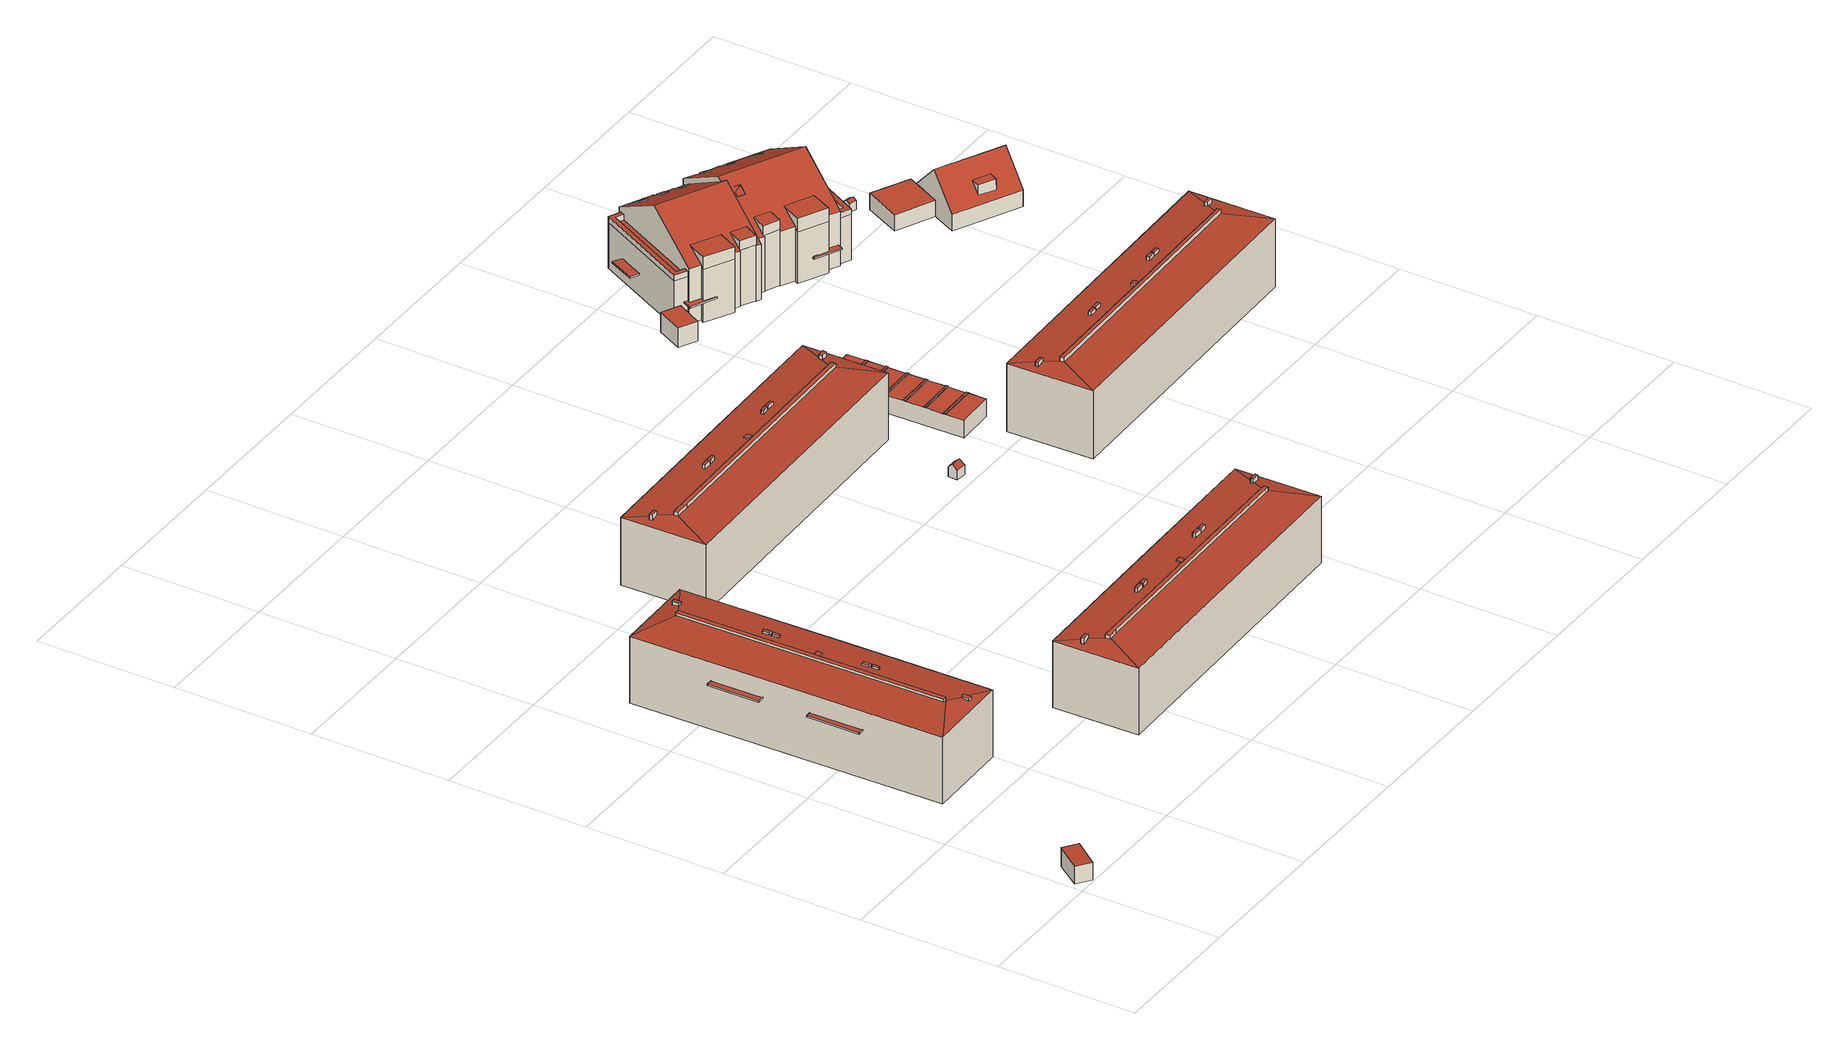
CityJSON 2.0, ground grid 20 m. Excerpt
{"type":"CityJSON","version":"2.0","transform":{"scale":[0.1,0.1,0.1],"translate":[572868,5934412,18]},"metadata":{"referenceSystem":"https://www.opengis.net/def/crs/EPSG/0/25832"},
"CityObjects":{
"building1":{"type":"Building","attributes":{"Grundfläche 2D":"10.642962","Grundhöhe NN":"18.074"},"geometry":[{"type":"Solid","lod":"3","boundaries":[[[[0,1,2,3,4]],[[2,1,5,6]],[[3,2,6,7]],[[4,3,7,8]],[[1,0,4,8,5]],[[5,8,7,6]]]],"semantics":{"surfaces":[{"type":"RoofSurface"},{"type":"WallSurface"},{"type":"GroundSurface"}],"values":[[0,1,1,1,1,2]]}}]},
"building2":{"type":"Building","attributes":{"Grundfläche 2D":"554.163132","Grundhöhe NN":"18.069"},"children":["building2-1","building2-2","building2-3","building2-4","building2-5","building2-6","building2-7","building2-8","building2-9","building2-10","building2-11","building2-12"],"geometry":[{"type":"Solid","lod":"3","boundaries":[[[[9,10,11,12,13,14]],[[15,16,17,18,19,20,21,22]],[[23,24,25,26,27,20,19,18,17,28,29]],[[30,31,23,32,33,22,21]],[[23,31,26,25,24]],[[32,23,10,9]],[[23,29,11,10]],[[17,16,12,11,29,28]],[[16,15,13,12]],[[15,22,33,32,9,14,13]],[[20,27,26,34,35]],[[21,20,35,36]],[[31,30,21,36,37]],[[26,31,37,34]],[[37,36,35,34]]]],"semantics":{"surfaces":[{"type":"RoofSurface"},{"type":"WallSurface"},{"type":"GroundSurface"}],"values":[[0,0,0,0,0,1,1,1,1,1,1,1,1,1,2]]}}]},
"building2-1":{"type":"BuildingInstallation","parents":["building2"],"geometry":[{"type":"MultiSurface","lod":"3","boundaries":[[[38,39,40,41]],[[41,40,42,43]],[[38,41,43,44]],[[39,38,44,45]],[[40,39,45,42]]],"semantics":{"surfaces":[{"type":"RoofSurface"},{"type":"WallSurface"}],"values":[0,1,1,1,1]}}]},
"building2-2":{"type":"BuildingInstallation","parents":["building2"],"geometry":[{"type":"MultiSurface","lod":"3","boundaries":[[[46,47,48,49]],[[19,50,47,46,51]],[[50,52,48,47]],[[52,18,49,48]],[[18,51,46,49]]],"semantics":{"surfaces":[{"type":"RoofSurface"},{"type":"WallSurface"}],"values":[0,1,1,1,1]}}]},
"building2-3":{"type":"BuildingInstallation","parents":["building2"],"geometry":[{"type":"MultiSurface","lod":"3","boundaries":[[[53,54,55,56]],[[56,55,57,58]],[[53,56,58,59]],[[54,53,59,60]],[[55,54,60,57]]],"semantics":{"surfaces":[{"type":"RoofSurface"},{"type":"WallSurface"}],"values":[0,1,1,1,1]}}]},
"building2-4":{"type":"BuildingInstallation","parents":["building2"],"geometry":[{"type":"MultiSurface","lod":"3","boundaries":[[[61,62,63,64]],[[64,63,65,66]],[[61,64,66,67]],[[62,61,67,68]],[[63,62,68,65]]],"semantics":{"surfaces":[{"type":"RoofSurface"},{"type":"WallSurface"}],"values":[0,1,1,1,1]}}]},
"building2-5":{"type":"BuildingInstallation","parents":["building2"],"geometry":[{"type":"MultiSurface","lod":"3","boundaries":[[[69,70,71,72]],[[72,71,73,74]],[[69,72,74,75]],[[70,69,75,76]],[[71,70,76,73]]],"semantics":{"surfaces":[{"type":"RoofSurface"},{"type":"WallSurface"}],"values":[0,1,1,1,1]}}]},
"building2-6":{"type":"BuildingInstallation","parents":["building2"],"geometry":[{"type":"MultiSurface","lod":"3","boundaries":[[[77,78,79,80]],[[80,79,81,82]],[[77,80,82,83]],[[78,77,83,84]],[[79,78,84,81]]],"semantics":{"surfaces":[{"type":"RoofSurface"},{"type":"WallSurface"}],"values":[0,1,1,1,1]}}]},
"building2-7":{"type":"BuildingInstallation","parents":["building2"],"geometry":[{"type":"MultiSurface","lod":"3","boundaries":[[[85,86,87,88,89,90]],[[91,92,87,86]],[[92,93,88,87]],[[90,89,88,93,25,94]],[[94,24,91,86,85,90]]],"semantics":{"surfaces":[{"type":"RoofSurface"},{"type":"WallSurface"}],"values":[0,1,1,1,1]}}]},
"building2-8":{"type":"BuildingInstallation","parents":["building2"],"geometry":[{"type":"MultiSurface","lod":"3","boundaries":[[[95,96,97,98]],[[99,100,97,96]],[[100,101,98,97]],[[101,102,95,98]],[[102,99,96,95]],[[99,102,101,100]]],"semantics":{"surfaces":[{"type":"RoofSurface"},{"type":"WallSurface"},{"type":"OuterCeilingSurface"}],"values":[0,1,1,1,1,2]}}]},
"building2-9":{"type":"BuildingInstallation","parents":["building2"],"geometry":[{"type":"MultiSurface","lod":"3","boundaries":[[[103,104,105,106]],[[107,108,105,104]],[[108,109,106,105]],[[109,110,103,106]],[[110,107,104,103]],[[107,110,109,108]]],"semantics":{"surfaces":[{"type":"RoofSurface"},{"type":"WallSurface"},{"type":"OuterCeilingSurface"}],"values":[0,1,1,1,1,2]}}]},
"building2-10":{"type":"BuildingInstallation","parents":["building2"],"geometry":[{"type":"MultiSurface","lod":"3","boundaries":[[[111,112,113,114]],[[115,116,114,113]],[[116,117,111,114]],[[117,118,112,111]],[[118,115,113,112]],[[118,117,116,115]]],"semantics":{"surfaces":[{"type":"RoofSurface"},{"type":"WallSurface"},{"type":"OuterCeilingSurface"}],"values":[0,1,1,1,1,2]}}]},
"building2-11":{"type":"BuildingInstallation","parents":["building2"],"geometry":[{"type":"MultiSurface","lod":"3","boundaries":[[[119,120,121,122]],[[123,124,121,120]],[[124,125,122,121]],[[125,126,119,122]],[[126,123,120,119]],[[123,126,125,124]]],"semantics":{"surfaces":[{"type":"RoofSurface"},{"type":"WallSurface"},{"type":"OuterCeilingSurface"}],"values":[0,1,1,1,1,2]}}]},
"building2-12":{"type":"BuildingInstallation","parents":["building2"],"geometry":[{"type":"MultiSurface","lod":"3","boundaries":[[[127,128,129,130]],[[131,132,130,129]],[[133,131,129,128]],[[134,133,128,127]],[[132,134,127,130]],[[133,134,132,131]]],"semantics":{"surfaces":[{"type":"RoofSurface"},{"type":"WallSurface"},{"type":"OuterCeilingSurface"}],"values":[0,1,1,1,1,2]}}]},
"building3":{"type":"Building","attributes":{"Grundfläche 2D":"556.187754","Grundhöhe NN":"18.264"},"children":["building3-1","building3-2","building3-3","building3-4","building3-5","building3-6","building3-7","building3-8","building3-9","building3-10"],"geometry":[{"type":"Solid","lod":"3","boundaries":[[[[135,136,137,138,139,140]],[[141,142,143,144,145,146,147]],[[141,148,142]],[[149,146,145,150,151]],[[150,152,153,154,155,151]],[[152,156,144,143,142,148,157,158,155,154,153]],[[136,135,151,155]],[[155,158,157,148,137,136]],[[148,141,147,139,138,137]],[[146,149,140,139,147]],[[135,140,149,151]],[[144,156,152,159,160]],[[145,144,160,161]],[[150,145,161,162]],[[152,150,162,159]],[[161,160,159,162]]]],"semantics":{"surfaces":[{"type":"RoofSurface"},{"type":"WallSurface"},{"type":"GroundSurface"}],"values":[[0,0,0,0,0,0,1,1,1,1,1,1,1,1,1,2]]}}]},
"building3-1":{"type":"BuildingInstallation","parents":["building3"],"geometry":[{"type":"MultiSurface","lod":"3","boundaries":[[[163,164,165,166,167]],[[168,169,163,167]],[[169,142,170,165,164,163]],[[170,171,166,165]],[[143,168,167,166,171]]],"semantics":{"surfaces":[{"type":"RoofSurface"},{"type":"WallSurface"}],"values":[0,1,1,1,1]}}]},
"building3-2":{"type":"BuildingInstallation","parents":["building3"],"geometry":[{"type":"MultiSurface","lod":"3","boundaries":[[[172,173,174,175]],[[175,174,176,177]],[[172,175,177,178]],[[173,172,178,179]],[[174,173,179,176]]],"semantics":{"surfaces":[{"type":"RoofSurface"},{"type":"WallSurface"}],"values":[0,1,1,1,1]}}]},
"building3-3":{"type":"BuildingInstallation","parents":["building3"],"geometry":[{"type":"MultiSurface","lod":"3","boundaries":[[[180,181,182,183]],[[183,182,184,185]],[[180,183,185,186]],[[181,180,186,187]],[[182,181,187,184]]],"semantics":{"surfaces":[{"type":"RoofSurface"},{"type":"WallSurface"}],"values":[0,1,1,1,1]}}]},
"building3-4":{"type":"BuildingInstallation","parents":["building3"],"geometry":[{"type":"MultiSurface","lod":"3","boundaries":[[[188,189,190,191]],[[191,190,192,193]],[[188,191,193,194]],[[189,188,194,195]],[[190,189,195,192]]],"semantics":{"surfaces":[{"type":"RoofSurface"},{"type":"WallSurface"}],"values":[0,1,1,1,1]}}]},
"building3-5":{"type":"BuildingInstallation","parents":["building3"],"geometry":[{"type":"MultiSurface","lod":"3","boundaries":[[[196,197,198,199]],[[199,198,200,201]],[[196,199,201,202]],[[197,196,202,203]],[[198,197,203,200]]],"semantics":{"surfaces":[{"type":"RoofSurface"},{"type":"WallSurface"}],"values":[0,1,1,1,1]}}]},
"building3-6":{"type":"BuildingInstallation","parents":["building3"],"geometry":[{"type":"MultiSurface","lod":"3","boundaries":[[[204,205,206,207]],[[207,206,208,209]],[[204,207,209,210]],[[205,204,210,211]],[[206,205,211,208]]],"semantics":{"surfaces":[{"type":"RoofSurface"},{"type":"WallSurface"}],"values":[0,1,1,1,1]}}]},
"building3-7":{"type":"BuildingInstallation","parents":["building3"],"geometry":[{"type":"MultiSurface","lod":"3","boundaries":[[[212,213,214,215,216]],[[217,214,213,218,153]],[[217,219,215,214]],[[219,154,220,212,216,215]],[[220,218,213,212]]],"semantics":{"surfaces":[{"type":"RoofSurface"},{"type":"WallSurface"}],"values":[0,1,1,1,1]}}]},
"building3-8":{"type":"BuildingInstallation","parents":["building3"],"geometry":[{"type":"MultiSurface","lod":"3","boundaries":[[[221,222,223,224]],[[225,226,224,223]],[[227,225,223,222]],[[226,228,221,224]],[[228,227,222,221]],[[227,228,226,225]]],"semantics":{"surfaces":[{"type":"RoofSurface"},{"type":"WallSurface"},{"type":"OuterCeilingSurface"}],"values":[0,1,1,1,1,2]}}]},
"building3-9":{"type":"BuildingInstallation","parents":["building3"],"geometry":[{"type":"MultiSurface","lod":"3","boundaries":[[[229,230,231,232]],[[232,231,233,234]],[[229,232,234,235]],[[230,229,235,236]],[[231,230,236,233]],[[236,235,234,233]]],"semantics":{"surfaces":[{"type":"RoofSurface"},{"type":"WallSurface"},{"type":"OuterCeilingSurface"}],"values":[0,1,1,1,1,2]}}]},
"building3-10":{"type":"BuildingInstallation","parents":["building3"],"geometry":[{"type":"MultiSurface","lod":"3","boundaries":[[[237,238,239,240]],[[241,242,240,239]],[[242,243,237,240]],[[243,244,238,237]],[[244,241,239,238]],[[244,243,242,241]]],"semantics":{"surfaces":[{"type":"RoofSurface"},{"type":"WallSurface"},{"type":"OuterCeilingSurface"}],"values":[0,1,1,1,1,2]}}]},
"building4":{"type":"Building","attributes":{"Grundfläche 2D":"554.620654","Grundhöhe NN":"18.007"},"children":["building4-1","building4-2","building4-3","building4-4","building4-5","building4-6","building4-7","building4-8","building4-9","building4-10"],"geometry":[{"type":"Solid","lod":"3","boundaries":[[[[245,246,247,248,249,250]],[[251,252,253,254,255,256,257]],[[258,259,260,254,261]],[[261,254,253]],[[262,263,264,265,266,251,257,256,255,267,268]],[[269,264,263,262,268,260,259]],[[258,246,245,259]],[[247,246,258,261]],[[253,252,248,247,261]],[[249,248,252,251,266,265,264,269,250]],[[269,259,245,250]],[[255,254,270,271]],[[268,267,255,271,272]],[[260,268,272,273]],[[254,260,273,270]],[[273,272,271,270]]]],"semantics":{"surfaces":[{"type":"RoofSurface"},{"type":"WallSurface"},{"type":"GroundSurface"}],"values":[[0,0,0,0,0,0,1,1,1,1,1,1,1,1,1,2]]}}]},
"building4-1":{"type":"BuildingInstallation","parents":["building4"],"geometry":[{"type":"MultiSurface","lod":"3","boundaries":[[[274,275,276,277]],[[277,276,278,279]],[[274,277,279,280]],[[275,274,280,281]],[[276,275,281,278]]],"semantics":{"surfaces":[{"type":"RoofSurface"},{"type":"WallSurface"}],"values":[0,1,1,1,1]}}]},
"building4-2":{"type":"BuildingInstallation","parents":["building4"],"geometry":[{"type":"MultiSurface","lod":"3","boundaries":[[[282,283,284,285]],[[285,284,286,287]],[[282,285,287,288]],[[283,282,288,289]],[[284,283,289,286]]],"semantics":{"surfaces":[{"type":"RoofSurface"},{"type":"WallSurface"}],"values":[0,1,1,1,1]}}]},
"building4-3":{"type":"BuildingInstallation","parents":["building4"],"geometry":[{"type":"MultiSurface","lod":"3","boundaries":[[[290,291,292,293]],[[293,292,294,295]],[[290,293,295,296]],[[291,290,296,297]],[[292,291,297,294]]],"semantics":{"surfaces":[{"type":"RoofSurface"},{"type":"WallSurface"}],"values":[0,1,1,1,1]}}]},
"building4-4":{"type":"BuildingInstallation","parents":["building4"],"geometry":[{"type":"MultiSurface","lod":"3","boundaries":[[[298,299,300,301]],[[300,299,302,303]],[[301,300,303,304]],[[298,301,304,305]],[[299,298,305,302]]],"semantics":{"surfaces":[{"type":"RoofSurface"},{"type":"WallSurface"}],"values":[0,1,1,1,1]}}]},
"building4-5":{"type":"BuildingInstallation","parents":["building4"],"geometry":[{"type":"MultiSurface","lod":"3","boundaries":[[[306,307,308,309]],[[310,311,306,309]],[[306,311,263,307]],[[263,312,308,307]],[[262,310,309,308,312]]],"semantics":{"surfaces":[{"type":"RoofSurface"},{"type":"WallSurface"}],"values":[0,1,1,1,1]}}]},
"building4-6":{"type":"BuildingInstallation","parents":["building4"],"geometry":[{"type":"MultiSurface","lod":"3","boundaries":[[[313,314,315,316]],[[316,315,317,318]],[[313,316,318,319]],[[314,313,319,320]],[[315,314,320,317]]],"semantics":{"surfaces":[{"type":"RoofSurface"},{"type":"WallSurface"}],"values":[0,1,1,1,1]}}]},
"building4-7":{"type":"BuildingInstallation","parents":["building4"],"geometry":[{"type":"MultiSurface","lod":"3","boundaries":[[[321,322,323,324,325]],[[256,326,323,322,327]],[[325,324,323,326,257,328]],[[328,329,321,325]],[[329,327,322,321]]],"semantics":{"surfaces":[{"type":"RoofSurface"},{"type":"WallSurface"}],"values":[0,1,1,1,1]}}]},
"building4-8":{"type":"BuildingInstallation","parents":["building4"],"geometry":[{"type":"MultiSurface","lod":"3","boundaries":[[[330,331,332,333]],[[334,335,333,332]],[[335,336,330,333]],[[336,337,331,330]],[[337,334,332,331]],[[337,336,335,334]]],"semantics":{"surfaces":[{"type":"RoofSurface"},{"type":"WallSurface"},{"type":"OuterCeilingSurface"}],"values":[0,1,1,1,1,2]}}]},
"building4-9":{"type":"BuildingInstallation","parents":["building4"],"geometry":[{"type":"MultiSurface","lod":"3","boundaries":[[[338,339,340,341]],[[342,343,341,340]],[[343,344,338,341]],[[344,345,339,338]],[[345,342,340,339]],[[345,344,343,342]]],"semantics":{"surfaces":[{"type":"RoofSurface"},{"type":"WallSurface"},{"type":"OuterCeilingSurface"}],"values":[0,1,1,1,1,2]}}]},
"building4-10":{"type":"BuildingInstallation","parents":["building4"],"geometry":[{"type":"MultiSurface","lod":"3","boundaries":[[[346,347,348,349]],[[350,351,349,348]],[[351,352,346,349]],[[352,353,347,346]],[[353,350,348,347]],[[353,352,351,350]]],"semantics":{"surfaces":[{"type":"RoofSurface"},{"type":"WallSurface"},{"type":"OuterCeilingSurface"}],"values":[0,1,1,1,1,2]}}]},
"building5":{"type":"Building","attributes":{"Grundfläche 2D":"2.224415","Grundhöhe NN":"18.357"},"geometry":[{"type":"Solid","lod":"3","boundaries":[[[[354,355,356,357]],[[358,355,354,359]],[[357,356,360,361]],[[359,354,357,361,362]],[[358,359,362,363]],[[360,356,355,358,363]],[[361,360,363,362]]]],"semantics":{"surfaces":[{"type":"RoofSurface"},{"type":"WallSurface"},{"type":"GroundSurface"}],"values":[[0,0,1,1,1,1,2]]}}]},
"building6":{"type":"Building","attributes":{"Grundfläche 2D":"110.753198","Grundhöhe NN":"18.283"},"children":["building6-1","building6-2","building6-3","building6-4","building6-5","building6-6"],"geometry":[{"type":"Solid","lod":"3","boundaries":[[[[364,365,366,367,368,369,370,371,372,373,374,375,376,377,378,379,380,381,382,383,384,385,386,387,388,389,390,391]],[[376,375,392,393]],[[389,388,387,386,385,384,383,382,381,380,379,378,377,376,393,394]],[[390,389,394,395]],[[375,374,373,372,371,370,369,368,367,366,365,364,391,390,395,392]],[[394,393,392,395]]]],"semantics":{"surfaces":[{"type":"RoofSurface"},{"type":"WallSurface"},{"type":"GroundSurface"}],"values":[[0,1,1,1,1,2]]}}]},
"building6-1":{"type":"BuildingInstallation","parents":["building6"],"geometry":[{"type":"MultiSurface","lod":"3","boundaries":[[[396,397,398,399]],[[399,398,388,391]],[[396,399,391,364]],[[397,396,364,387]],[[398,397,387,388]]],"semantics":{"surfaces":[{"type":"RoofSurface"},{"type":"WallSurface"}],"values":[0,1,1,1,1]}}]},
"building6-2":{"type":"BuildingInstallation","parents":["building6"],"geometry":[{"type":"MultiSurface","lod":"3","boundaries":[[[400,401,402,403]],[[402,401,381,382]],[[403,402,382,369]],[[400,403,369,370]],[[401,400,370,381]]],"semantics":{"surfaces":[{"type":"RoofSurface"},{"type":"WallSurface"}],"values":[0,1,1,1,1]}}]},
"building6-3":{"type":"BuildingInstallation","parents":["building6"],"geometry":[{"type":"MultiSurface","lod":"3","boundaries":[[[404,405,406,407]],[[407,406,384,367]],[[404,407,367,368]],[[405,404,368,383]],[[406,405,383,384]]],"semantics":{"surfaces":[{"type":"RoofSurface"},{"type":"WallSurface"}],"values":[0,1,1,1,1]}}]},
"building6-4":{"type":"BuildingInstallation","parents":["building6"],"geometry":[{"type":"MultiSurface","lod":"3","boundaries":[[[408,409,410,411]],[[411,410,386,365]],[[408,411,365,366]],[[409,408,366,385]],[[410,409,385,386]]],"semantics":{"surfaces":[{"type":"RoofSurface"},{"type":"WallSurface"}],"values":[0,1,1,1,1]}}]},
"building6-5":{"type":"BuildingInstallation","parents":["building6"],"geometry":[{"type":"MultiSurface","lod":"3","boundaries":[[[412,413,414,415]],[[415,414,378,373]],[[412,415,373,374]],[[413,412,374,377]],[[414,413,377,378]]],"semantics":{"surfaces":[{"type":"RoofSurface"},{"type":"WallSurface"}],"values":[0,1,1,1,1]}}]},
"building6-6":{"type":"BuildingInstallation","parents":["building6"],"geometry":[{"type":"MultiSurface","lod":"3","boundaries":[[[416,417,418,419]],[[418,417,379,380]],[[419,418,380,371]],[[416,419,371,372]],[[417,416,372,379]]],"semantics":{"surfaces":[{"type":"RoofSurface"},{"type":"WallSurface"}],"values":[0,1,1,1,1]}}]},
"building7":{"type":"Building","attributes":{"Grundfläche 2D":"11.681948","Grundhöhe NN":"18.178"},"geometry":[{"type":"Solid","lod":"3","boundaries":[[[[420,421,422,423]],[[424,425,423,422]],[[425,426,420,423]],[[426,427,421,420]],[[427,424,422,421]],[[427,426,425,424]]]],"semantics":{"surfaces":[{"type":"RoofSurface"},{"type":"WallSurface"},{"type":"GroundSurface"}],"values":[[0,1,1,1,1,2]]}}]},
"building8":{"type":"Building","attributes":{"Grundfläche 2D":"556.962096","Grundhöhe NN":"18.716"},"children":["building8-1","building8-2","building8-3","building8-4","building8-5","building8-6","building8-7","building8-8","building8-9","building8-10"],"geometry":[{"type":"Solid","lod":"3","boundaries":[[[[428,429,430,431,432,433]],[[434,435,436,437,438,439,440]],[[441,442,435,434,440,439,443,444]],[[437,436,445,446,447]],[[444,443,446,445,442,441]],[[431,430,437,447]],[[447,446,443,433,432,431]],[[439,438,429,428,433,443]],[[429,438,437,430]],[[436,435,448,449]],[[445,436,449,450]],[[442,445,450,451]],[[435,442,451,448]],[[449,448,451,450]]]],"semantics":{"surfaces":[{"type":"RoofSurface"},{"type":"WallSurface"},{"type":"GroundSurface"}],"values":[[0,0,0,0,0,1,1,1,1,1,1,1,1,2]]}}]},
"building8-1":{"type":"BuildingInstallation","parents":["building8"],"geometry":[{"type":"MultiSurface","lod":"3","boundaries":[[[452,453,454,455,456]],[[457,440,454,453]],[[440,458,455,454]],[[452,456,455,458,434,459]],[[459,457,453,452]]],"semantics":{"surfaces":[{"type":"RoofSurface"},{"type":"WallSurface"}],"values":[0,1,1,1,1]}}]},
"building8-2":{"type":"BuildingInstallation","parents":["building8"],"geometry":[{"type":"MultiSurface","lod":"3","boundaries":[[[460,461,462,463]],[[463,462,464,465]],[[460,463,465,466]],[[461,460,466,467]],[[462,461,467,464]]],"semantics":{"surfaces":[{"type":"RoofSurface"},{"type":"WallSurface"}],"values":[0,1,1,1,1]}}]},
"building8-3":{"type":"BuildingInstallation","parents":["building8"],"geometry":[{"type":"MultiSurface","lod":"3","boundaries":[[[468,469,470,471]],[[471,470,472,473]],[[468,471,473,474]],[[469,468,474,475]],[[470,469,475,472]]],"semantics":{"surfaces":[{"type":"RoofSurface"},{"type":"WallSurface"}],"values":[0,1,1,1,1]}}]},
"building8-4":{"type":"BuildingInstallation","parents":["building8"],"geometry":[{"type":"MultiSurface","lod":"3","boundaries":[[[476,477,478,479]],[[476,479,480,481]],[[477,476,481,482]],[[479,478,483,480]],[[478,477,482,483]]],"semantics":{"surfaces":[{"type":"RoofSurface"},{"type":"WallSurface"}],"values":[0,1,1,1,1]}}]},
"building8-5":{"type":"BuildingInstallation","parents":["building8"],"geometry":[{"type":"MultiSurface","lod":"3","boundaries":[[[484,485,486,487]],[[487,486,488,489]],[[484,487,489,490]],[[485,484,490,491]],[[486,485,491,488]]],"semantics":{"surfaces":[{"type":"RoofSurface"},{"type":"WallSurface"}],"values":[0,1,1,1,1]}}]},
"building8-6":{"type":"BuildingInstallation","parents":["building8"],"geometry":[{"type":"MultiSurface","lod":"3","boundaries":[[[492,493,494,495]],[[495,494,496,497]],[[492,495,497,498]],[[493,492,498,499]],[[494,493,499,496]]],"semantics":{"surfaces":[{"type":"RoofSurface"},{"type":"WallSurface"}],"values":[0,1,1,1,1]}}]},
"building8-7":{"type":"BuildingInstallation","parents":["building8"],"geometry":[{"type":"MultiSurface","lod":"3","boundaries":[[[500,501,502,503,504,505]],[[503,502,506,507]],[[508,505,504,503,507,444]],[[500,505,508,509]],[[506,502,501,500,509,441]]],"semantics":{"surfaces":[{"type":"RoofSurface"},{"type":"WallSurface"}],"values":[0,1,1,1,1]}}]},
"building8-8":{"type":"BuildingInstallation","parents":["building8"],"geometry":[{"type":"MultiSurface","lod":"3","boundaries":[[[510,511,512,513]],[[514,515,513,512]],[[515,516,510,513]],[[516,517,511,510]],[[517,514,512,511]],[[517,516,515,514]]],"semantics":{"surfaces":[{"type":"RoofSurface"},{"type":"WallSurface"},{"type":"OuterCeilingSurface"}],"values":[0,1,1,1,1,2]}}]},
"building8-9":{"type":"BuildingInstallation","parents":["building8"],"geometry":[{"type":"MultiSurface","lod":"3","boundaries":[[[518,519,520,521]],[[522,523,521,520]],[[523,524,518,521]],[[524,525,519,518]],[[525,522,520,519]],[[525,524,523,522]]],"semantics":{"surfaces":[{"type":"RoofSurface"},{"type":"WallSurface"},{"type":"OuterCeilingSurface"}],"values":[0,1,1,1,1,2]}}]},
"building8-10":{"type":"BuildingInstallation","parents":["building8"],"geometry":[{"type":"MultiSurface","lod":"3","boundaries":[[[526,527,528,529]],[[530,531,529,528]],[[531,532,526,529]],[[532,533,527,526]],[[533,530,528,527]],[[533,532,531,530]]],"semantics":{"surfaces":[{"type":"RoofSurface"},{"type":"WallSurface"},{"type":"OuterCeilingSurface"}],"values":[0,1,1,1,1,2]}}]},
"building9":{"type":"Building","attributes":{"Grundfläche 2D":"439.253138","Grundhöhe NN":"18.178"},"children":["building9-1","building9-2","building9-3","building9-4","building9-5","building9-6","building9-7","building9-8","building9-9","building9-10","building9-11","building9-12","building9-13"],"geometry":[{"type":"Solid","lod":"3","boundaries":[[[[534,535,536,537]],[[538,539,540,541,542,543,544,545,546,547,548,534,537,549,550,551,552,553]],[[554,555,556,557,558,559,560,561,562,539,538,563]],[[564,565,566,567,568,569,570,571]],[[572,573,574,575]],[[576,577,578,579,580,581,582,583]],[[584,585,586,587]],[[588,589,590,591,592,572,575,593,594,595,596,597]],[[589,542,541,540,598,599,600,601,602,603,604,605,606,607,590]],[[608,609,610,611]],[[548,612,535,534]],[[613,536,535,612]],[[549,537,536,613]],[[614,615,568,567]],[[615,616,569,568]],[[616,617,570,569]],[[584,587,564,571]],[[565,564,587,586]],[[586,585,566,565]],[[592,618,573,572]],[[619,574,573,618]],[[593,575,574,619]],[[620,577,576,621]],[[608,611,579,578]],[[580,579,611,610]],[[610,609,581,580]],[[622,623,583,582]],[[623,621,576,583]],[[544,543,624,625]],[[545,544,625,626]],[[546,545,626,627]],[[547,546,627,628]],[[548,547,628,629]],[[612,548,629,630]],[[631,613,612,630,632,633]],[[634,549,613,631,633,632,635,636]],[[550,549,634,636,635,637,551]],[[614,567,566,585,584,571,570,617,638,639,563,538,553,552,551,637,640]],[[554,563,639,641]],[[555,554,641,642]],[[556,555,642,643]],[[557,556,643,644]],[[558,557,644,645]],[[559,558,645,646]],[[560,559,646,647]],[[561,560,647,648]],[[562,561,648,649]],[[540,539,562,649,650,598]],[[615,614,640,651]],[[615,651,652,616]],[[617,616,652,638]],[[623,622,653,654]],[[621,623,654,655]],[[656,657,620,621,655,658]],[[659,660,661,662,663,592,591,664]],[[665,618,592,663,662,661,666,667]],[[618,665,667,666,668,619]],[[593,619,668,669]],[[594,593,669,670]],[[595,594,670,671]],[[596,595,671,672]],[[597,596,672,673]],[[588,597,673,674]],[[542,589,588,674,624,543]],[[599,598,650,675]],[[600,599,675,676]],[[601,600,676,677]],[[602,601,677,678]],[[603,602,678,679]],[[604,603,679,680]],[[605,604,680,681]],[[606,605,681,682]],[[607,606,682,683]],[[622,582,581,609,608,578,577,620,657,656,658,660,659,664,591,590,607,683,653]],[[644,643,642,641,639,638,652,651,640,637,635,632,630,629,628,627,626,625,624,674,673,672,671,670,669,668,666,661,660,658,655,654,653,683,682,681,680,679,678,677,676,675,650,649,648,647,646,645]]]],"semantics":{"surfaces":[{"type":"RoofSurface"},{"type":"WallSurface"},{"type":"GroundSurface"}],"values":[[0,0,0,0,0,0,0,0,0,0,1,1,1,1,1,1,1,1,1,1,1,1,1,1,1,1,1,1,1,1,1,1,1,1,1,1,1,1,1,1,1,1,1,1,1,1,1,1,1,1,1,1,1,1,1,1,1,1,1,1,1,1,1,1,1,1,1,1,1,1,1,1,1,1,2]]}}]},
"building9-1":{"type":"BuildingInstallation","parents":["building9"],"geometry":[{"type":"MultiSurface","lod":"3","boundaries":[[[684,685,686,687]],[[684,687,688,689]],[[690,688,687,686]],[[689,691,685,684]],[[686,685,691,690]]],"semantics":{"surfaces":[{"type":"RoofSurface"},{"type":"WallSurface"}],"values":[0,1,1,1,1]}}]},
"building9-2":{"type":"BuildingInstallation","parents":["building9"],"geometry":[{"type":"MultiSurface","lod":"3","boundaries":[[[692,693,694,695]],[[695,694,696,697]],[[697,698,692,695]],[[693,692,698,699]],[[699,696,694,693]]],"semantics":{"surfaces":[{"type":"RoofSurface"},{"type":"WallSurface"}],"values":[0,1,1,1,1]}}]},
"building9-3":{"type":"BuildingInstallation","parents":["building9"],"geometry":[{"type":"MultiSurface","lod":"3","boundaries":[[[700,701,702,703]],[[704,705,703,702]],[[705,706,700,703]],[[701,700,706,707]],[[702,701,707,704]]],"semantics":{"surfaces":[{"type":"RoofSurface"},{"type":"WallSurface"}],"values":[0,1,1,1,1]}}]},
"building9-4":{"type":"BuildingInstallation","parents":["building9"],"geometry":[{"type":"MultiSurface","lod":"3","boundaries":[[[708,709,710,711]],[[711,710,712,713]],[[713,714,708,711]],[[714,715,709,708]],[[710,709,715,712]]],"semantics":{"surfaces":[{"type":"RoofSurface"},{"type":"WallSurface"}],"values":[0,1,1,1,1]}}]},
"building9-5":{"type":"BuildingInstallation","parents":["building9"],"geometry":[{"type":"MultiSurface","lod":"3","boundaries":[[[716,717,718,719]],[[720,721,719,718]],[[716,719,721,722]],[[717,716,722,723]],[[718,717,723,720]]],"semantics":{"surfaces":[{"type":"RoofSurface"},{"type":"WallSurface"}],"values":[0,1,1,1,1]}}]},
"building9-6":{"type":"BuildingInstallation","parents":["building9"],"geometry":[{"type":"MultiSurface","lod":"3","boundaries":[[[724,725,726,727]],[[728,729,727,726]],[[724,727,729,730]],[[730,731,725,724]],[[726,725,731,728]]],"semantics":{"surfaces":[{"type":"RoofSurface"},{"type":"WallSurface"}],"values":[0,1,1,1,1]}}]},
"building9-7":{"type":"BuildingInstallation","parents":["building9"],"geometry":[{"type":"MultiSurface","lod":"3","boundaries":[[[732,733,734,735]],[[595,596,733,732]],[[596,734,733]],[[595,732,735]]],"semantics":{"surfaces":[{"type":"RoofSurface"},{"type":"WallSurface"}],"values":[0,1,1,1]}}]},
"building9-8":{"type":"BuildingInstallation","parents":["building9"],"geometry":[{"type":"MultiSurface","lod":"3","boundaries":[[[736,737,738,739]],[[740,741,739,738]],[[736,739,741,742]],[[742,743,737,736]],[[738,737,743,740]]],"semantics":{"surfaces":[{"type":"RoofSurface"},{"type":"WallSurface"}],"values":[0,1,1,1,1]}}]},
"building9-9":{"type":"BuildingInstallation","parents":["building9"],"geometry":[{"type":"MultiSurface","lod":"3","boundaries":[[[744,745,746,747,748]],[[749,545,546,746,745,744]],[[546,747,746]],[[749,744,748]]],"semantics":{"surfaces":[{"type":"RoofSurface"},{"type":"WallSurface"}],"values":[0,1,1,1]}}]},
"building9-10":{"type":"BuildingInstallation","parents":["building9"],"geometry":[{"type":"MultiSurface","lod":"3","boundaries":[[[750,751,752,634,631,753]],[[754,636,634,752]],[[636,633,631,634]],[[633,755,753,631]],[[755,756,750,753]],[[756,757,751,750]],[[757,754,752,751]],[[636,754,757,756,755,633]]],"semantics":{"surfaces":[{"type":"RoofSurface"},{"type":"WallSurface"},{"type":"OuterCeilingSurface"}],"values":[0,1,1,1,1,1,1,2]}}]},
"building9-11":{"type":"BuildingInstallation","parents":["building9"],"geometry":[{"type":"MultiSurface","lod":"3","boundaries":[[[758,759,760,761]],[[762,763,761,760]],[[763,764,758,761]],[[764,765,759,758]],[[765,762,760,759]],[[765,764,763,762]]],"semantics":{"surfaces":[{"type":"RoofSurface"},{"type":"WallSurface"},{"type":"OuterCeilingSurface"}],"values":[0,1,1,1,1,2]}}]},
"building9-12":{"type":"BuildingInstallation","parents":["building9"],"geometry":[{"type":"MultiSurface","lod":"3","boundaries":[[[657,766,767,768,769,665,663,664]],[[769,770,667,665]],[[664,663,662,659]],[[657,656,771,766]],[[767,766,771,772]],[[768,767,772,773]],[[769,768,773,770]],[[665,667,662,663]],[[664,659,656,657]],[[771,656,659,662,667,770,773,772]]],"semantics":{"surfaces":[{"type":"RoofSurface"},{"type":"WallSurface"},{"type":"OuterCeilingSurface"}],"values":[0,1,1,1,1,1,1,1,1,2]}}]},
"building9-13":{"type":"BuildingInstallation","parents":["building9"],"geometry":[{"type":"MultiSurface","lod":"3","boundaries":[[[774,775,776,777]],[[778,779,777,776]],[[779,780,774,777]],[[780,781,775,774]],[[781,778,776,775]],[[781,780,779,778]]],"semantics":{"surfaces":[{"type":"RoofSurface"},{"type":"WallSurface"},{"type":"OuterCeilingSurface"}],"values":[0,1,1,1,1,2]}}]},
"building10":{"type":"Building","attributes":{"Grundfläche 2D":"1.218942","Grundhöhe NN":"18.135"},"geometry":[{"type":"Solid","lod":"3","boundaries":[[[[782,783,784,785]],[[786,783,782,787]],[[785,784,788,789]],[[787,782,785,789,790]],[[786,787,790,791]],[[784,783,786,791,792,788]],[[790,789,788,792,791]]]],"semantics":{"surfaces":[{"type":"RoofSurface"},{"type":"WallSurface"},{"type":"GroundSurface"}],"values":[[0,0,1,1,1,1,2]]}}]},
"building11":{"type":"Building","attributes":{"Grundfläche 2D":"34.690084","Grundhöhe NN":"18.588"},"geometry":[{"type":"Solid","lod":"3","boundaries":[[[[793,794,795,796,797,798]],[[799,800,796,795,794,793,801,802]],[[797,796,800,803]],[[798,797,803,804]],[[793,798,804,801]],[[803,800,799,802,801,804]]]],"semantics":{"surfaces":[{"type":"RoofSurface"},{"type":"WallSurface"},{"type":"GroundSurface"}],"values":[[0,1,1,1,1,2]]}}]},
"building12":{"type":"Building","attributes":{"Grundfläche 2D":"84.993221","Grundhöhe NN":"18.586"},"children":["building12-1"],"geometry":[{"type":"Solid","lod":"3","boundaries":[[[[805,806,807,808,809]],[[809,808,810,811,812]],[[810,808,807,813,814]],[[811,810,814,799]],[[815,806,805,809,812,811,799,802]],[[807,806,815,813]],[[799,814,813,815,802]]]],"semantics":{"surfaces":[{"type":"RoofSurface"},{"type":"WallSurface"},{"type":"GroundSurface"}],"values":[[0,0,1,1,1,1,2]]}}]},
"building12-1":{"type":"BuildingInstallation","parents":["building12"],"geometry":[{"type":"MultiSurface","lod":"3","boundaries":[[[816,817,818,819]],[[817,820,821,818]],[[816,819,822]],[[822,820,817,816]]],"semantics":{"surfaces":[{"type":"RoofSurface"},{"type":"WallSurface"}],"values":[0,1,1,1]}}]}
},
"vertices":[
[30,47,29],[8,16,27],[28,2,27],[53,37,29],[33,51,29],[8,16,1],[28,2,1],[53,37,1],[33,51,1],
[134,284,112],[138,284,112],[140,285,112],[132,670,112],[126,670,112],[126,669,112],[126,670,107],[132,670,107],[132,670,108],[150,680,105],[155,683,105],[189,703,100],[66,700,100],[126,669,108],[138,284,108],[159,273,105],[164,271,105],[199,253,100],[195,466,100],[132,656,108],[140,285,108],[71,509,100],[76,250,100],[134,284,108],[126,663,108],[199,253,1],[189,703,1],[66,700,1],[76,250,1],
[147,477,110],[139,476,110],[140,468,110],[147,469,110],[140,468,107],[147,469,106],[147,477,106],[139,476,107],
[155,680,109],[155,690,109],[150,690,109],[150,680,109],[155,690,103],[155,680,105],[150,690,103],
[161,407,108],[160,417,108],[155,417,108],[156,407,108],[155,417,105],[156,407,105],[161,407,105],[160,417,105],
[158,550,108],[157,561,108],[152,560,108],[153,550,108],[152,560,105],[153,550,105],[158,550,105],[157,561,105],
[157,393,108],[161,394,108],[161,404,108],[156,403,108],[161,404,105],[156,403,105],[157,393,105],[161,394,105],
[154,536,108],[158,537,108],[158,547,108],[153,547,108],[158,547,105],[153,547,105],[154,536,105],[158,537,105],
[159,273,107],[158,273,107],[159,263,107],[164,263,107],[164,271,107],[164,274,107],[158,273,105],[159,263,103],[164,263,103],[164,274,105],
[199,490,30],[194,490,30],[195,466,30],[200,466,30],[194,490,28],[195,466,28],[200,466,28],[199,490,28],
[61,509,73],[71,509,73],[69,583,73],[60,583,73],[71,509,71],[69,583,71],[60,583,71],[61,509,71],
[64,441,73],[65,365,73],[74,365,73],[72,441,73],[74,365,71],[72,441,71],[64,441,71],[65,365,71],
[204,347,30],[197,347,30],[198,323,30],[204,323,30],[197,347,28],[198,323,28],[204,323,28],[204,347,28],
[198,609,30],[197,632,30],[191,632,30],[192,609,30],[191,632,28],[192,609,28],[197,632,28],[198,609,28],
[750,191,114],[749,197,114],[361,189,114],[361,188,114],[362,182,114],[376,183,114],[361,188,109],[351,208,107],[349,212,106],[330,246,102],[333,123,102],[363,182,109],[362,182,109],[361,189,109],[376,183,109],[782,133,102],[750,191,109],[779,257,102],[761,221,106],[759,217,107],[749,197,109],[566,252,102],[379,189,109],[740,197,109],[779,257,3],[330,246,3],[333,123,3],[782,133,3],
[341,207,113],[351,208,113],[352,208,113],[351,212,113],[341,212,113],[341,212,104],[341,207,104],[352,208,107],[351,212,106],
[485,210,113],[495,211,113],[495,215,113],[484,215,113],[495,215,106],[484,215,106],[485,210,107],[495,211,107],
[628,213,113],[639,214,113],[638,218,113],[628,218,113],[638,218,106],[628,218,106],[628,213,107],[639,214,107],
[626,218,113],[615,218,113],[615,213,113],[626,213,113],[615,213,107],[626,213,107],[626,218,106],[615,218,106],
[483,215,113],[472,214,113],[472,210,113],[483,210,113],[472,210,107],[483,210,107],[483,215,106],[472,214,106],
[555,196,110],[563,197,110],[563,205,110],[555,205,110],[563,205,108],[555,205,108],[555,196,109],[563,197,109],
[768,217,113],[768,221,113],[757,221,113],[757,217,113],[759,217,113],[757,221,106],[768,221,105],[757,217,107],[768,217,105],
[566,257,31],[543,257,31],[543,251,31],[566,252,31],[543,251,29],[566,252,29],[543,257,29],[566,257,29],
[423,254,31],[400,254,31],[400,248,31],[423,249,31],[400,248,29],[423,249,29],[423,254,29],[400,254,29],
[709,260,31],[686,260,31],[686,255,31],[709,255,31],[686,255,29],[709,255,29],[709,260,29],[686,260,29],
[320,786,112],[341,786,112],[708,795,112],[708,802,112],[706,802,112],[319,792,112],[706,802,107],[708,802,107],[708,796,107],[740,738,100],[737,861,100],[718,825,105],[716,821,105],[341,786,107],[320,786,107],[291,727,100],[708,795,107],[307,815,104],[310,811,105],[320,792,107],[334,793,107],[700,802,107],[523,856,100],[288,850,100],[319,792,107],[740,738,0],[737,861,0],[288,850,0],[291,727,0],
[440,814,111],[440,819,111],[430,818,111],[430,814,111],[430,818,104],[430,814,105],[440,814,105],[440,819,104],
[583,822,110],[573,821,110],[573,817,110],[583,818,110],[573,817,105],[583,818,105],[583,822,105],[573,821,105],
[443,814,111],[453,815,111],[453,819,111],[442,819,111],[453,819,104],[442,819,104],[443,814,105],[453,815,105],
[513,801,108],[521,801,108],[521,809,108],[513,809,108],[521,801,107],[521,809,106],[513,809,106],[513,801,107],
[299,811,111],[310,811,111],[310,815,111],[299,815,111],[299,815,103],[299,811,103],[310,815,104],
[586,818,110],[597,818,110],[596,822,110],[586,822,110],[596,822,105],[586,822,105],[586,818,105],[597,818,105],
[726,820,111],[726,825,111],[716,825,111],[716,821,111],[716,820,111],[716,825,105],[726,825,103],[716,820,105],[726,820,103],
[381,859,32],[358,858,32],[358,852,32],[381,852,32],[358,852,30],[381,852,30],[381,859,30],[358,858,30],
[667,865,32],[643,864,32],[643,859,32],[667,859,32],[643,859,30],[667,859,30],[667,865,30],[643,864,30],
[523,862,32],[501,861,32],[501,855,32],[523,856,32],[501,855,30],[523,856,30],[523,862,30],[501,861,30],
[719,622,24],[704,622,24],[703,615,18],[719,614,18],[704,629,18],[719,629,18],[703,615,4],[719,614,4],[719,629,4],[704,629,4],
[786,828,29],[787,803,29],[787,800,29],[787,774,29],[787,771,29],[788,746,29],[788,742,29],[789,716,29],[789,713,29],[789,688,29],[789,685,29],[790,658,29],[845,660,29],[845,686,29],[844,689,29],[844,715,29],[844,718,29],[843,744,29],[843,747,29],[843,772,29],[842,775,29],[842,801,29],[842,804,29],[841,830,29],[841,833,29],[840,860,29],[785,859,29],[786,831,29],[790,658,3],[845,660,3],[840,860,3],[785,859,3],
[786,828,30],[841,830,30],[841,833,30],[786,831,30],
[788,742,30],[843,744,30],[843,747,30],[788,746,30],
[787,771,30],[843,772,30],[842,775,30],[787,774,30],
[787,800,30],[842,801,30],[842,804,30],[787,803,30],
[789,685,30],[845,686,30],[844,689,30],[789,688,30],
[789,713,30],[844,715,30],[844,718,30],[789,716,30],
[823,1092,31],[797,1105,31],[779,1068,31],[804,1055,31],[779,1068,2],[804,1055,2],[823,1092,2],[797,1105,2],
[857,560,120],[856,560,120],[857,554,120],[1244,564,120],[1244,565,120],[1244,569,120],[844,583,112],[825,618,108],[828,494,108],[857,554,114],[856,560,114],[857,560,114],[847,579,112],[1256,593,111],[1274,629,108],[1244,569,114],[1254,589,112],[1277,505,108],[1244,565,114],[1244,564,114],[825,618,7],[828,494,7],[1277,505,7],[1274,629,7],
[836,583,117],[836,579,117],[847,579,117],[847,583,117],[844,583,117],[836,579,110],[847,583,112],[836,583,110],
[979,583,117],[990,583,117],[990,588,117],[979,587,117],[990,588,111],[979,587,111],[979,583,112],[990,583,112],
[1121,586,117],[1120,590,117],[1110,590,117],[1110,585,117],[1110,590,111],[1110,585,112],[1121,586,112],[1120,590,111],
[1050,568,116],[1058,568,116],[1058,577,115],[1050,576,115],[1050,576,113],[1050,568,114],[1058,568,114],[1058,577,113],
[1122,590,117],[1122,586,117],[1133,586,117],[1133,590,117],[1133,586,112],[1133,590,111],[1122,590,111],[1122,586,112],
[977,587,117],[966,586,117],[967,582,117],[977,582,117],[967,582,112],[977,582,112],[977,587,111],[966,586,111],
[1263,594,117],[1256,593,117],[1252,593,117],[1252,589,117],[1254,589,117],[1263,589,117],[1252,593,111],[1252,589,112],[1263,589,110],[1263,594,110],
[1204,633,36],[1181,633,36],[1181,627,36],[1204,628,36],[1181,627,34],[1204,628,34],[1204,633,34],[1181,633,34],
[918,625,36],[895,625,36],[895,620,36],[918,620,36],[895,620,34],[918,620,34],[918,625,34],[895,625,34],
[1061,629,36],[1037,629,36],[1038,623,36],[1062,624,36],[1038,623,34],[1062,624,34],[1061,629,34],[1037,629,34],
[994,1047,99],[979,1017,99],[1019,997,99],[1033,1027,99],[1078,1067,133],[964,1124,133],[961,1118,129],[966,1116,129],[965,1116,129],[931,1049,84],[942,1043,83],[942,1044,84],[964,1034,85],[963,1033,83],[982,1023,83],[1022,1003,83],[1037,995,83],[1040,993,83],[1042,997,86],[1046,1003,90],[1059,1169,83],[1056,1163,87],[1047,1168,87],[1049,1174,83],[1028,1184,83],[1025,1179,87],[1015,1184,87],[1018,1189,83],[1001,1198,83],[1115,1141,83],[1120,1123,78],[1056,998,78],[1046,1003,78],[1042,997,78],[1059,989,78],[1130,1128,78],[1113,1136,78],[1109,1129,78],[858,1100,99],[843,1071,99],[883,1050,99],[898,1079,99],[816,1097,78],[833,1088,78],[836,1094,78],[825,1100,78],[889,1228,78],[900,1222,78],[903,1228,78],[886,1236,78],[1109,1129,70],[1046,1003,70],[1056,998,70],[1120,1123,70],[925,1037,84],[963,1111,132],[868,1158,132],[831,1084,84],[846,1076,84],[886,1057,85],[897,1051,84],[898,1052,85],[919,1041,85],[918,1040,85],[995,1186,83],[986,1191,83],[983,1186,87],[973,1191,87],[976,1196,83],[960,1204,83],[957,1199,87],[947,1204,87],[950,1210,83],[905,1232,83],[836,1094,70],[900,1222,70],[889,1228,70],[825,1100,70],[979,1017,79],[1019,997,79],[1042,997,70],[1059,989,70],[1130,1128,70],[1113,1136,70],[843,1071,81],[883,1050,81],[833,1088,70],[816,1097,70],[903,1228,70],[886,1236,70],[931,1049,2],[942,1043,2],[942,1044,2],[964,1034,2],[963,1033,2],[982,1023,2],[979,1017,2],[1019,997,35],[1019,997,2],[1019,997,33],[1022,1003,35],[1022,1003,2],[1022,1003,33],[1040,993,2],[1113,1136,2],[1115,1141,2],[1042,997,2],[1059,1169,2],[1056,1163,2],[1047,1168,2],[1049,1174,2],[1028,1184,2],[1025,1179,2],[1015,1184,2],[1018,1189,2],[1001,1198,2],[995,1186,2],[1059,989,2],[1130,1128,2],[903,1228,2],[886,1236,2],[816,1097,2],[833,1088,33],[833,1088,35],[833,1088,2],[831,1084,33],[831,1084,2],[846,1076,2],[846,1076,33],[846,1076,35],[831,1084,35],[843,1071,35],[843,1071,2],[843,1071,33],[883,1050,2],[886,1057,2],[897,1051,2],[898,1052,2],[919,1041,2],[918,1040,2],[925,1037,2],[986,1191,2],[983,1186,2],[973,1191,2],[976,1196,2],[960,1204,2],[957,1199,2],[947,1204,2],[950,1210,2],[905,1232,2],
[1089,1143,90],[1079,1149,90],[1073,1137,98],[1083,1132,98],[1083,1132,97],[1089,1143,89],[1073,1137,97],[1079,1149,89],
[1041,1158,95],[1051,1153,95],[1056,1162,89],[1046,1167,89],[1056,1162,88],[1046,1167,88],[1041,1158,94],[1051,1153,94],
[966,1104,123],[960,1093,116],[969,1088,116],[975,1099,123],[969,1088,115],[975,1099,122],[966,1104,122],[960,1093,115],
[921,1200,97],[927,1212,89],[917,1217,89],[911,1205,97],[917,1217,88],[911,1205,96],[921,1200,96],[927,1212,88],
[978,1175,95],[983,1185,88],[973,1190,88],[968,1179,95],[973,1190,87],[968,1179,94],[978,1175,94],[983,1185,87],
[952,1188,95],[957,1198,89],[947,1203,89],[942,1193,95],[947,1203,88],[942,1193,94],[952,1188,94],[957,1198,88],
[898,1052,99],[919,1041,99],[930,1063,99],[909,1074,99],
[1020,1169,95],[1025,1178,89],[1016,1183,89],[1011,1174,95],[1016,1183,88],[1011,1174,94],[1020,1169,94],[1025,1178,88],
[942,1045,99],[942,1044,99],[964,1034,99],[975,1056,99],[953,1067,99],[942,1045,84],
[996,1004,35],[1033,986,35],[1037,995,35],[998,1007,35],[1037,995,33],[998,1007,33],[996,1004,33],[1033,986,33],
[1132,1098,37],[1118,1105,37],[1099,1068,37],[1113,1061,37],[1099,1068,35],[1113,1061,35],[1132,1098,35],[1118,1105,35],
[828,1091,35],[821,1077,35],[858,1060,35],[859,1063,35],[859,1063,33],[828,1091,33],[821,1077,33],[858,1060,33],
[858,1213,35],[840,1176,35],[853,1170,35],[871,1206,35],[853,1170,33],[871,1206,33],[858,1213,33],[840,1176,33],
[1162,1049,17],[1151,1052,17],[1150,1047,14],[1161,1044,14],[1152,1057,14],[1163,1054,14],[1150,1047,1],[1161,1044,1],[1163,1054,1],[1152,1057,1],[1151,1052,1],
[1192,948,30],[1210,984,30],[1211,987,30],[1217,999,30],[1163,1026,30],[1138,974,30],[1211,987,6],[1217,999,6],[1192,948,6],[1210,984,6],[1163,1026,6],[1138,974,6],
[1192,948,72],[1175,913,31],[1268,867,31],[1286,903,75],[1193,950,75],[1304,940,31],[1211,987,31],[1210,984,35],[1268,867,6],[1304,940,6],[1175,913,6],
[1217,901,55],[1240,889,55],[1247,902,55],[1223,914,55],[1240,889,39],[1243,894,45],[1217,901,40]
]}
